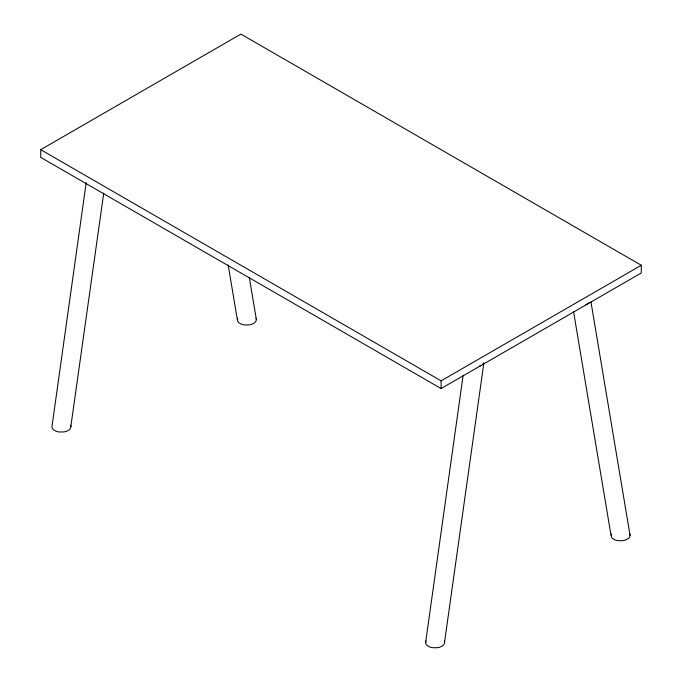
<?xml version="1.0" encoding="UTF-8"?>
<svg xmlns="http://www.w3.org/2000/svg" width="682" height="682" viewBox="0 0 682 682"><rect width="100%" height="100%" fill="white"/><g stroke="black" fill="none" stroke-linecap="round" stroke-linejoin="round"><path stroke-width="1.02" d="M86.196 182.631L51.943 426.702L52.25 428.117A9.318 5.379 0 0 0 58.925 431.97L63.844 431.953A9.71 5.601 0 0 0 70.621 428.04L103.741 193.066M483.777 363.583L444.314 643.791A9.71 5.601 0 0 1 437.537 647.704L432.618 647.721A9.318 5.379 0 0 1 425.943 643.868L425.636 642.453L463.138 375.236M249.322 277.548L256.364 319.577L256.023 321A9.71 5.601 0 0 1 249.245 324.913L244.318 324.93A9.318 5.379 0 0 1 237.651 321.086L237.686 318.238M425.636 642.453L425.977 641.029M590.987 302.058L630.057 535.327L629.716 536.751A9.71 5.601 0 0 1 622.939 540.664L618.011 540.681A9.318 5.379 0 0 1 611.345 536.828L611.379 533.989M482.762 364.231L483.734 362.901M589.325 302.706L585.821 304.726M40.707 149.682L240.899 34.1L641.293 265.264L641.293 272.971L441.101 388.544L40.707 157.389L40.707 149.682L441.101 380.837L641.293 265.264M479.258 366.251L481.236 365.373M629.75 533.912L630.057 535.327M444.349 640.944L444.655 642.367M256.057 318.162L256.364 319.577M70.655 425.201L70.962 426.617M573.553 311.597L611.038 535.413M228.189 265.025L237.345 319.662M441.101 380.837L441.101 388.544"/></g></svg>
